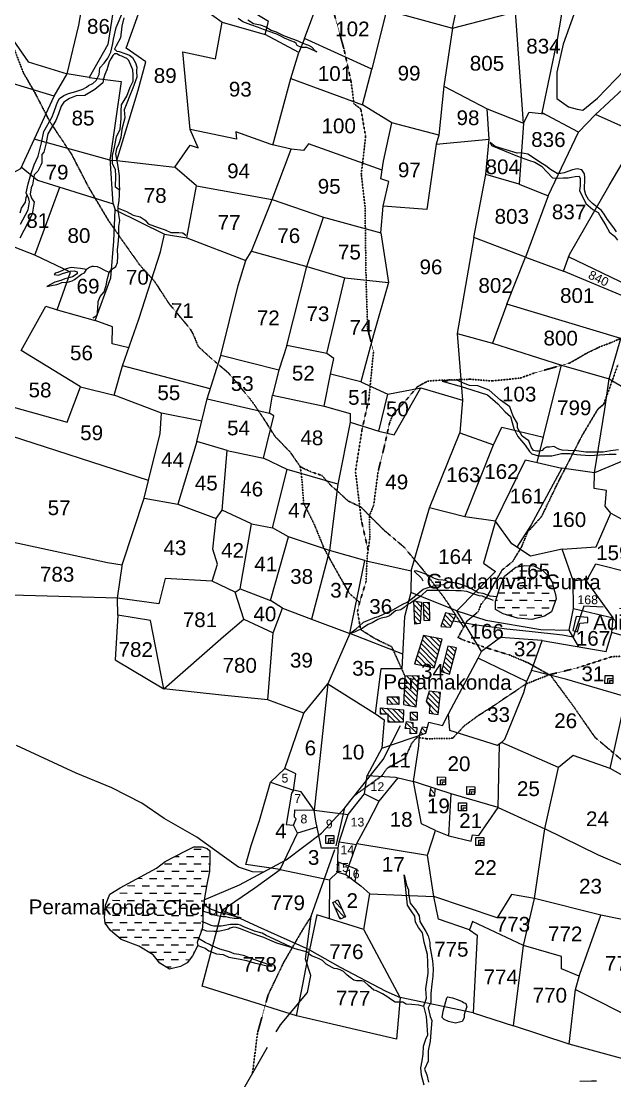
# Model space of a CAD drawing. Header units: inches. Extents: x 304037 to 460575, y 1453943 to 1639883.
# Drawn here: x 341713 to 343089, y 1589902 to 1592359 of the extents above; entities that cross this region are included whole.
import ezdxf

# ---------------------------------------------------------------- set-up
doc = ezdxf.new("R2010")
doc.units = ezdxf.units.IN
doc.header["$MEASUREMENT"] = 0
doc.linetypes.add('ACAD_ISO02W100', pattern=[15, 12, -3])
doc.linetypes.add('ACAD_ISO07W100', pattern=[3, 0, -3])
for name, color, linetype in [('CARTTRACK', 30, 'ACAD_ISO02W100'), ('HILL', 8, 'Continuous'), ('NALA', 4, 'Continuous'), ('SQUAREWELL', 5, 'Continuous'), ('SURVEY_BND', 7, 'Continuous'), ('SURVEY_NO', 7, 'Continuous'), ('VILLAGE_AREA', 1, 'Continuous'), ('WATER_BODY', 4, 'Continuous')]:
    doc.layers.add(name, color=color, linetype=linetype)
doc.layers.add('FOOTPATH', color=150, linetype='ACAD_ISO07W100', lineweight=30)
doc.styles.get("Standard").update_dxf_attribs({"font": 'arial.ttf'})
pattern_1 = [(135, (1710.635, -71.4958), (-0.44194174, -0.44194174), [])]

# ---------------------------------------------------------------- blocks, each defined once
blk = doc.blocks.new('DACHURU')
at = {"layer": 'VILLAGE_AREA'}
h = blk.add_hatch(dxfattribs=at)
h.set_pattern_fill('ANSI31', color=256, scale=5, angle=90, style=0)
h.set_pattern_definition(pattern_1)
h.paths.add_polyline_path([(1994.16, 578.55), (1992.88, 578.8), (1993.04, 574.8), (1993.99, 574.94)])
h.paths.add_polyline_path([(1995.52, 578.49), (1994.46, 578.44), (1994.6, 575.52), (1995.58, 575.44)])
h.paths.add_polyline_path([(1999.98, 576.38), (1998.25, 576.74), (1997.47, 574.46), (1999.11, 574.32)])
h.paths.add_polyline_path([(2000.14, 570.83), (1998.69, 571.11), (1997.61, 566.83), (1998.97, 566.39)])
h.paths.add_polyline_path([(1997.72, 572.31), (1994.55, 572.89), (1993.04, 568.11), (1996.36, 567.41)])
h.paths.add_polyline_path([(1993.53, 564.9), (1998.49, 564.9), (1998.49, 568.71), (1993.53, 568.71)], flags=9)
h = blk.add_hatch(dxfattribs=at)
h.set_pattern_fill('ANSI31', color=256, scale=5, angle=90, style=0)
h.set_pattern_definition(pattern_1)
h.paths.add_polyline_path([(1993.85, 566.07), (1991.44, 565.98), (1991.23, 561.2), (1993.35, 560.82)])
h.paths.add_polyline_path([(1997.49, 563.26), (1995.57, 563.48), (1995.07, 561.71), (1995.68, 560.9), (1995.6, 559.76), (1997.08, 559.54)])
h.paths.add_polyline_path([(1987.14, 563.06), (2008.53, 563.06), (2008.53, 566.98), (1987.14, 566.98)], flags=9)
h = blk.add_hatch(dxfattribs=at)
h.set_pattern_fill('ANSI31', color=256, scale=5, angle=90, style=0)
h.set_pattern_definition(pattern_1)
h.paths.add_polyline_path([(1990.44, 562.46), (1988.48, 562.46), (1988.48, 561.2), (1990.44, 561.2)])
h.paths.add_polyline_path([(1991.2, 560.27), (1987.34, 560.61), (1987.34, 559.55), (1988.63, 559.55), (1988.63, 558.16), (1991.2, 558.16)])
h = blk.add_hatch(dxfattribs=at)
h.set_pattern_fill('ANSI31', color=256, scale=5, angle=90, style=0)
h.set_pattern_definition(pattern_1)
h.paths.add_polyline_path([(1993.53, 559.91), (1992.43, 559.91), (1992.43, 558.53), (1993.53, 558.53)])
h = blk.add_hatch(dxfattribs=at)
h.set_pattern_fill('ANSI31', color=256, scale=5, angle=90, style=0)
h.set_pattern_definition(pattern_1)
h.paths.add_polyline_path([(1993.47, 557.31), (1992.9, 557.37), (1992.83, 557.38), (1992.8, 558.16), (1991.75, 558.3), (1991.5, 557.11), (1992.38, 557.06), (1992.38, 556.22), (1993.42, 556.28)])
h.paths.add_polyline_path([(1995.26, 557.3), (1994.47, 557.4), (1993.95, 555.97), (1995, 556.33)])
h = blk.add_hatch(dxfattribs=at)
h.set_pattern_fill('ANSI31', color=256, scale=5, angle=90, style=0)
h.set_pattern_definition(pattern_1)
h.paths.add_polyline_path([(1996.66, 546.94), (1995.92, 547.18), (1995.67, 545.7), (1996.62, 545.72)])
h.paths.add_polyline_path([(1980.24, 527.99), (1979.44, 527.56), (1980.69, 524.72), (1981.55, 525.13)])
at = {"layer": 'WATER_BODY'}
h = blk.add_hatch(dxfattribs=at)
h.set_pattern_fill('DASH', color=256, scale=10, style=0)
h.set_pattern_definition([(0, (1710.635, -71.4958), (1.25, 1.25), [1.25, -1.25])])
h.paths.add_polyline_path([(1943.35, 529.85), (1941.58, 528.76), (1940.85, 526.88), (1940.7, 524.83), (1940.85, 523.84), (1941.72, 522.61), (1943.58, 521.08), (1946.59, 519.96), (1949.01, 518.5), (1950.11, 517.12), (1951.77, 516.11), (1953.62, 516.56), (1954.77, 517.2), (1955.67, 518.36), (1956.54, 520.13), (1956.47, 520.63), (1956.66, 521.33), (1956.94, 522), (1957.34, 523.16), (1957.39, 524.34), (1957.39, 525.8), (1957.61, 527.14), (1957.58, 527.9), (1958.06, 530.48), (1958.48, 532.7), (1958.53, 534.69), (1958.53, 536.21), (1958.08, 536.6), (1957.19, 536.88), (1955.78, 536.83), (1954.32, 536.13), (1950.97, 534.36), (1949.51, 533.18)])
h.paths.add_polyline_path([(2012.92, 575.74), (2015.04, 576.27), (2016.22, 577.02), (2016.99, 579.23), (2016.87, 579.96), (2016.52, 581.11), (2016.3, 582.06), (2015.65, 583.11), (2014.74, 584.04), (2013.18, 584.83), (2011.66, 584.87), (2010.12, 584.57), (2008.25, 583.05), (2007.44, 581.09), (2006.71, 578.72), (2006.73, 577.4), (2008.03, 576.66), (2010.46, 575.91)])
h.paths.add_polyline_path([(1927.22, 524.61), (1964.42, 524.61), (1964.42, 528.48), (1927.22, 528.48)], flags=9)
h.paths.add_polyline_path([(1994.39, 580.18), (2025.19, 580.18), (2025.19, 584.06), (1994.39, 584.06)], flags=9)
h.paths.add_polyline_path([(2009.47, 582.03), (2016.58, 582.03), (2016.58, 585.86), (2009.47, 585.86)], flags=9)
at = {"layer": 'CARTTRACK'}
for points in [[(1967.63, 532.63), (1965.75, 532.66), (1963.37, 533.42), (1960.59, 535.41), (1956.31, 538.52), (1950.73, 541.64), (1946.92, 544.22), (1941.85, 546.8), (1935.79, 549.25), (1925.67, 553.87)], [(2039.69, 576.69), (2024.97, 577.89), (2021.71, 578.04), (2019.91, 572.76), (2018.13, 573.1), (2012.45, 573.65), (2008.65, 574.06), (2003.52, 574.69), (1999.57, 575.35)], [(1922.39, 391.78), (1926.64, 409.71), (1931.25, 425.37), (1941.37, 448.76), (1949.58, 466.87), (1953.44, 475.88), (1962.54, 492.49), (1970.63, 506.75), (1975.22, 512.25), (1975.76, 515.14), (1974.82, 517.92), (1975.77, 525.2), (1979.9, 537.13), (1981.34, 543.62), (1987.83, 551.85), (1990.74, 557.63)], [(1957.58, 527.9), (1963.6, 530.43), (1971.49, 534.74), (1977.41, 539.27), (1981.34, 543.62)]]:
    blk.add_lwpolyline(points, dxfattribs=at)
at = {"layer": 'FOOTPATH', "ltscale": 0.0001}
for points in [[(2001.34, 574.34), (1998.12, 579.18), (1994.43, 584.01), (1991.13, 587.9), (1987.92, 590.59), (1986.38, 592.07), (1983.74, 594.68), (1981.66, 595.64), (1979.7, 597.42), (1978.67, 598.3), (1977.16, 599.96), (1975.43, 600.53), (1974.16, 601.08), (1973.5, 601.44), (1972.65, 602.65), (1971.84, 603.82), (1969.17, 606.56), (1967.17, 609.67), (1965.54, 612.05), (1964.66, 613.2), (1961.22, 617.27), (1958.38, 619.65), (1956.11, 621.7), (1955.23, 623.79), (1954.72, 624.69), (1951.09, 628.98), (1948.64, 632.72), (1946.1, 635.5), (1943.86, 638.61), (1940.77, 642.98), (1937.36, 648.65), (1934.46, 654.18), (1930.73, 659.73), (1928.19, 664.59), (1926.2, 668), (1924.17, 673.19)], [(1985.07, 587.32), (1983.91, 592.37), (1982.86, 600.7), (1983.95, 607.81), (1985.09, 613.1), (1985.81, 621.01), (1984.8, 624.89), (1984.5, 632.67), (1984.25, 645.6), (1983.58, 651.11), (1984.29, 657.46), (1983.45, 662.14), (1982.27, 663.02), (1981.81, 666.56), (1980.54, 672.27), (1978.81, 678.37)], [(1983.68, 578.45), (1984.75, 581.99), (1984.93, 586.26), (1985.35, 589.35), (1985.28, 593.16), (1985.98, 594.96), (1986.69, 600.61), (1987.74, 604.96), (1988.58, 608.87), (1989.17, 610.36), (1991.06, 612.41), (1993.27, 615.06), (1995.03, 616.05), (1996.76, 616.19), (2002.25, 616.4), (2005.92, 616.13), (2010.7, 616.64), (2013.16, 617.54), (2019.07, 619.24), (2021.96, 620.91), (2024.05, 621.96), (2025.81, 622.64), (2027.49, 623.36), (2028.59, 623.83)], [(2028.77, 551.54), (2023.69, 555.8), (2020.02, 561.04), (2016.16, 566.22), (2012.36, 568.33), (2009.23, 569.64), (2005.38, 570.82), (2001.53, 572.08), (2000.39, 572.59), (2001.91, 575.39), (2003.82, 577), (2004.28, 578.26), (2005.16, 579.37), (2007.79, 584.06), (2009.57, 585.5), (2011.09, 588.03), (2012.1, 590.52), (2014.44, 593.16), (2017.23, 599.03), (2021.25, 606.95), (2023.91, 611.46), (2024.88, 612.27), (2027.31, 619.11)], [(1991.47, 565.92), (1989.17, 570.95), (1986.18, 572.41), (1983.87, 573.85), (1983.34, 576.91), (1983.68, 578.45), (1981.98, 579.92), (1979.33, 584.49), (1977.63, 587.55), (1975.85, 591.82), (1974.1, 595.22), (1973.8, 599.22), (1973.5, 601.44)], [(2040.11, 569.86), (2037.14, 569.36), (2032.86, 569.39), (2029.46, 569.65), (2026.45, 569.46), (2020.58, 567.53), (2015.9, 566.36), (2011.98, 564.79), (2006.39, 560.98), (2003.84, 559.32), (2001.58, 557.65), (1999.56, 555.5), (1997.63, 555.43), (1995.18, 555.4), (1993.54, 555.59), (1992.69, 554.71), (1991.51, 552.05), (1988.5, 550.36), (1987.55, 549.02), (1982.97, 545.69)], [(1965.94, 498.47), (1966.76, 505.34), (1968.52, 511.8), (1971.11, 517.29), (1974.4, 523.03), (1975.77, 525.2)]]:
    blk.add_lwpolyline(points, dxfattribs=at)
at = {"layer": 'HILL', "ltscale": 0.0001}
blk.add_lwpolyline([(2021.07, 662.15), (2023.58, 664.21), (2028.11, 668.98), (2034.3, 674.01), (2036.52, 677.16), (2037.41, 682.37), (2037.82, 687), (2034.18, 688.66), (2031.03, 689.63), (2027.26, 689.91), (2024.11, 690.32), (2022.57, 689.91), (2021.44, 688.09), (2020.39, 685.83), (2019.45, 678.33), (2017.67, 673.32), (2016.62, 668.55), (2016.66, 664.09), (2018.68, 662.68), (2020.14, 662.31), (2021.07, 662.15)], dxfattribs=at)
at = {"layer": 'NALA'}
for points in [[(1964.2, 677.17), (1965.16, 676.55), (1966.31, 676.34), (1967.25, 676), (1968.19, 675.42), (1969.05, 675.15), (1970.26, 674.52), (1971.62, 674.02), (1972.12, 673.85), (1972.83, 673.58), (1973.17, 673.43), (1974.01, 673.1), (1974.53, 672.91), (1975.01, 672.62), (1975.76, 671.87), (1975.93, 671.78), (1974.26, 672.51), (1973.36, 672.54), (1972.6, 672.85), (1972.4, 673.16), (1972.14, 673.39), (1971.52, 673.64), (1970.43, 674.08), (1969.8, 674.39), (1969.13, 674.75), (1967.67, 675.27), (1966.85, 675.56), (1966, 675.88), (1964.72, 676.34), (1963.38, 676.84), (1962.57, 677.36)], [(1943.21, 677.37), (1942.85, 675.97), (1942.64, 673.98), (1941.93, 672.64), (1941.64, 672.07), (1941.78, 671.95), (1942.05, 671.72), (1942.43, 671.66), (1943.41, 671.32), (1944.19, 671.07), (1944.69, 670.65), (1945.21, 669.78), (1945.44, 669.03), (1945.38, 668.42), (1945.45, 667.31), (1944.76, 665.44), (1944.27, 664.2), (1943.79, 662.91), (1943.35, 661.76), (1943.46, 660.41), (1942.96, 658.49), (1942.81, 657.11), (1942.48, 656), (1942.04, 655.15), (1941.89, 654.33), (1942.33, 652.17), (1942.56, 650.56), (1942.52, 649.16), (1942.6, 648.13), (1941.95, 648.68), (1942, 650.6), (1941.93, 651.59), (1941.41, 652.66), (1941.41, 654.04), (1941.72, 655.45), (1942.06, 657.21), (1942.66, 658.48), (1942.84, 660.3), (1942.84, 661.58), (1942.89, 662.65), (1943.78, 664.13), (1944.33, 665.65), (1944.8, 666.67), (1944.82, 667.74), (1944.74, 668.59), (1944.07, 670.16), (1943.75, 670.5), (1943.34, 670.68), (1942.87, 670.89), (1942.48, 671.02), (1942.01, 671.28), (1941.64, 671.3), (1941.38, 670.99), (1941.04, 670.44), (1940.76, 669.9), (1940.5, 669.14), (1940.37, 668.54), (1940.03, 667.74), (1939.79, 667.01), (1939.69, 666.36), (1938.33, 665.21), (1936.66, 664.19), (1935.2, 664.11), (1934.05, 663.66), (1933.08, 663.04), (1932.64, 662.34), (1932.17, 661.06), (1931.73, 659.94), (1930.95, 658.59), (1930.42, 657.62), (1930.08, 655.87), (1929.75, 654.54), (1929.43, 654.12), (1929.43, 652.71), (1929.25, 652.3), (1928.75, 651.33), (1928.1, 650.67), (1927.87, 648.98), (1927.61, 648.46), (1927.48, 647.42), (1927.71, 646.71), (1928.13, 646.03), (1927.81, 644), (1926.43, 641.24), (1925.73, 639.93)], [(1925.83, 642.3), (1926.22, 643.03), (1927.16, 644.76), (1927.34, 646.09), (1927.26, 646.63), (1926.8, 647.62), (1927.13, 649.13), (1927.55, 650.72), (1928.1, 652.4), (1928.78, 653.83), (1929.14, 655.21), (1929.33, 656.1), (1929.72, 658.05), (1931.13, 660.56), (1931.52, 661.61), (1931.99, 663.01), (1932.33, 663.64), (1933.08, 664.16), (1933.86, 664.52), (1935.09, 664.83), (1936.31, 665.25), (1936.94, 665.59), (1937.28, 665.88), (1937.98, 666.24), (1938.56, 666.74), (1939.08, 667.78), (1939.19, 668.9), (1939.92, 669.68), (1940.52, 670.54), (1940.99, 671.55), (1941.32, 673.04), (1941.46, 673.76), (1941.92, 675.72), (1942.99, 678.38)], [(2026.89, 641.54), (2026.47, 642.21), (2025.38, 643.64), (2024.81, 644.51), (2024.36, 645.16), (2022.79, 646.3), (2022.11, 646.98), (2021.66, 647.76), (2021.46, 648.63), (2021.46, 649.31), (2021.46, 649.98), (2021.46, 650.74), (2021.44, 651.33), (2020.99, 652.03), (2020.2, 652.2), (2019.36, 652.03), (2018.62, 651.72), (2017.95, 651.47), (2017.42, 651.38), (2016.8, 651.38), (2015.67, 652.03), (2014.89, 652.68), (2014.27, 652.98), (2011.81, 654.63), (2010.57, 654.85), (2010.01, 654.8), (2006.24, 655.92), (2005.4, 656.59), (2005.65, 656.06), (2010.07, 654.29), (2011.92, 653.59), (2012.99, 653.28), (2014.11, 652.63), (2015.07, 651.57), (2016.03, 650.64), (2016.98, 650.61), (2017.8, 650.67), (2018.67, 650.67), (2019.23, 650.78), (2019.82, 650.89), (2020.52, 650.92), (2020.69, 650.56), (2020.69, 649.29), (2020.58, 648.53), (2021.66, 646.33), (2022.87, 645.31), (2023.8, 644.78), (2024.3, 643.88), (2025.09, 642.59), (2025.71, 641.47), (2026.55, 640.82), (2027.08, 640.15)], [(2027.45, 604.58), (2026.08, 604.41), (2024.84, 604.13), (2023.41, 604.15), (2021.89, 604.15), (2020.34, 604.35), (2018.91, 604.38), (2017.9, 604.44), (2017.31, 604.6), (2016.46, 605.08), (2015.73, 604.97), (2015.2, 604.94), (2014.75, 604.72), (2014.49, 604.41), (2014.1, 604.24), (2013.59, 604.24), (2013, 604.38), (2012.61, 604.94), (2012.21, 606.01), (2011.09, 606.8), (2010.3, 608.18), (2010.27, 608.93), (2009.57, 610.17), (2008.95, 611.77), (2007.4, 612.87), (2005.45, 614.56), (2003.51, 615.29), (2002.11, 615.37), (2001.12, 615.74), (2000.11, 616.16), (1999.16, 616.22), (1998.4, 616.22), (1998.37, 616.05), (1997.5, 616.05), (2000.73, 615.18), (2002.53, 614.59), (2003.94, 614.17), (2005.2, 613.8), (2006.94, 612.23), (2008.21, 610.88), (2009.11, 610.1), (2009.7, 608.1), (2010.37, 606.75), (2011.62, 605.3), (2012.35, 604.2), (2012.72, 603.81), (2013.9, 603.47), (2016.12, 603.47), (2017.78, 603.89), (2019.19, 603.89), (2020.39, 603.73), (2022.48, 603.56), (2025.12, 603.78), (2025.88, 603.84), (2027.06, 603.84)], [(1925.76, 644.21), (1925.99, 645), (1926.66, 646.05), (1926.77, 646.84), (1926.94, 647.31)], [(1938.21, 626.48), (1938.93, 626.94), (1939.02, 628.01), (1939.09, 629.28), (1939.43, 630.08), (1940.1, 630.92), (1940.45, 632), (1940.64, 633.15), (1940.94, 634.16), (1941.3, 634.69), (1942.07, 635.23), (1942.35, 635.91), (1942.36, 636.94), (1942.3, 638.01), (1942.44, 638.99), (1942.54, 640.29), (1942.54, 641.49), (1942.55, 642.02), (1942.67, 642.99), (1942.41, 644.72), (1942.41, 645.36), (1942.57, 646.36), (1942.59, 647.37), (1942.6, 648.13)], [(1942.41, 645.12), (1943.8, 644.53), (1944.95, 643.95), (1946.16, 643.63), (1946.98, 643.09), (1947.5, 642.49), (1949.22, 641.85), (1950.39, 641.46), (1951.34, 641.02), (1952.14, 641.02), (1952.68, 641.02), (1953.38, 640.97), (1953.92, 640.58)], [(1940.94, 634.16), (1940.17, 634.5), (1939.43, 634.93), (1938.94, 635.13), (1938.26, 635.21), (1937.96, 635.19), (1937.57, 635), (1937.08, 634.68), (1936.06, 634.85), (1935.01, 634.97), (1934.51, 634.98), (1933.65, 634.78), (1932.92, 634.45), (1932.23, 634.12), (1931.8, 634), (1931.61, 633.79), (1931.61, 633.79), (1932.36, 633.68), (1932.62, 633.79), (1933.02, 633.96), (1934.37, 634.38), (1934.97, 634.42), (1935.49, 634.29), (1935.49, 633.95), (1934.73, 633.44), (1934.32, 633.29), (1933.42, 633.05), (1932.72, 632.79), (1931.72, 632.5), (1930.39, 631.75), (1931.19, 631.95), (1932.09, 632.1), (1932.39, 632.2), (1932.89, 632.46), (1933.88, 632.51), (1934.66, 632.76), (1935.05, 632.96), (1936.26, 633.85), (1936.72, 634.13), (1937.08, 634.68)], [(2006.4, 578.92), (2005.66, 579.19), (2005.16, 579.37), (2004.52, 579.6), (2003.97, 579.69), (2003.26, 579.92), (2002.77, 580.09), (2001.85, 580.41), (2000.89, 580.51), (2000, 580.51), (1998.72, 580.53), (1996.68, 580.53), (1995.69, 580.53), (1995.09, 580.53), (1994.88, 580.34), (1993.9, 579.45), (1993.11, 578.97), (1992.33, 578.4), (1991.8, 578.13), (1991.26, 577.65), (1990.66, 577.26), (1989.8, 577.06), (1988.78, 576.21), (1988.2, 575.99), (1987.94, 575.94), (1987.37, 575.81), (1986.76, 575.6), (1985.81, 575), (1985.17, 574.73), (1983.87, 573.85), (1983.5, 573.73), (1982.83, 573.42), (1982.06, 573.16), (1983.15, 573.96), (1983.63, 574.45), (1984.37, 575.1), (1985.02, 575.4), (1985.59, 575.6), (1986.29, 575.93), (1986.9, 576.11), (1988.5, 576.83), (1989.03, 577.08), (1990.92, 578.12), (1991.76, 578.52), (1992.2, 578.9), (1992.62, 579.24), (1993.37, 579.84), (1994.13, 580.47), (1994.46, 580.77), (1996.54, 581.47), (1997.9, 581.58), (1998.65, 582.01), (1998.2, 582.26), (1997.79, 582.28), (1997.04, 582.33), (1996.54, 582.51), (1996.1, 582.69), (1995.81, 582.92), (1994.74, 583.35), (1993.76, 583.72), (1993.26, 583.85), (1992.9, 583.83), (1994.15, 582.65), (1994.38, 582.15)], [(2006.95, 579.5), (2005.81, 579.63), (2004.63, 580.1), (2003.79, 580.2), (2002.65, 580.85), (2001.77, 581.24), (2000.31, 581.74), (1998.65, 582.01)], [(1995.05, 496.62), (1994.59, 498.33), (1994.47, 499.6), (1994.71, 500.74), (1994.88, 501.9), (1994.9, 503.25), (1995.28, 504.47), (1995.64, 505.19), (1995.53, 506.79), (1995.41, 508.28), (1995.18, 509.19), (1994.93, 510.1), (1995.35, 511.42), (1995.27, 512.98), (1995.64, 515.62), (1995.58, 517.43), (1995.53, 518.81), (1994.94, 520.9), (1994.64, 522.45), (1993.97, 523.4), (1993.47, 524.29), (1993.33, 525.29), (1992.72, 526.18), (1992.08, 527.15), (1991.69, 530.4), (1991.46, 532.28), (1991.87, 530.53), (1992.25, 529.76), (1992.25, 529.06), (1992.53, 527.49), (1992.97, 526.92), (1993.46, 526.38), (1994.08, 525.35), (1994.2, 524.41), (1995.18, 522.73), (1995.59, 521.98), (1995.92, 520.83), (1995.89, 520.2), (1996.38, 517.74), (1996.48, 516.36), (1996.41, 515.13), (1996.26, 513.77), (1996.09, 512.17), (1996.09, 510.65), (1995.69, 509.74), (1995.99, 508.27), (1996.31, 507.6), (1996.21, 506.3), (1996.04, 504.13), (1995.72, 502.45), (1995.72, 500.71), (1995.12, 499.33), (1995.49, 498.39), (1995.79, 497.18)], [(2021.46, 497.47), (2023.4, 497.55), (2024.28, 497.52)], [(1957.42, 525.97), (1958.43, 525.68), (1959.36, 525.35), (1959.84, 525.21), (1960.8, 525.08), (1961.3, 525.05), (1961.94, 524.93), (1962.69, 524.79), (1963.47, 524.79), (1963.91, 524.85), (1963.08, 525.03), (1962.02, 525.32), (1961.51, 525.47), (1960.69, 525.64), (1960.09, 525.73), (1959.62, 525.97), (1958.57, 526.38), (1958.26, 526.55), (1958.04, 526.7), (1957.59, 527.02)], [(1972.63, 519.82), (1969.98, 520.57), (1968.79, 521.08), (1967.73, 521.53), (1966.71, 521.89), (1965.48, 522.34), (1964.33, 522.77), (1963.63, 523.06), (1963.04, 523.24), (1962.59, 523.27), (1962.01, 523.09), (1961.76, 522.95), (1961.06, 522.75), (1960.54, 522.64), (1959.98, 522.52), (1959.26, 522.52), (1958.09, 522.55), (1957.46, 522.77), (1957.2, 522.76)], [(1994.96, 509.99), (1994.09, 510.2), (1992.88, 510.32), (1991.93, 510.37), (1991.35, 510.71), (1990.08, 510.7), (1989.26, 511.18), (1988.82, 511.53), (1988.39, 511.83), (1987.91, 512.09), (1987.37, 512.4), (1986.92, 512.58), (1986.44, 512.72), (1985.51, 513.5), (1984.81, 514.19), (1984.4, 514.28), (1984, 514.28), (1983.5, 514.28), (1983.03, 514.37), (1982.42, 514.85), (1981.9, 515.25), (1981.56, 515.54), (1981.29, 515.84), (1980.73, 516.13), (1980.19, 516.29), (1979.72, 516.35), (1979.38, 516.51), (1978.34, 517.05), (1978.14, 517.23), (1977.73, 517.68), (1977.15, 517.97), (1976.56, 518.2), (1975.87, 518.49), (1975.6, 518.67), (1975.14, 519.1), (1973.07, 519.63), (1971.65, 520.26), (1970.35, 520.89), (1969.51, 521.27), (1968.16, 521.88), (1967.44, 522.3), (1966.18, 522.6), (1964.33, 523.32), (1963.77, 523.63), (1963.38, 523.7), (1962.93, 523.7), (1962.6, 523.7), (1962.1, 523.7), (1960.52, 523.41), (1959.76, 523.41), (1959.28, 523.43), (1958.83, 523.54), (1958.59, 523.65), (1958.2, 523.81), (1957.24, 524.19)], [(1956.54, 520.13), (1957.8, 519.66), (1958.43, 519.23), (1959.75, 518.71), (1960.86, 518.62), (1961.85, 518.15), (1963.76, 517.86), (1964.84, 517.61), (1966.11, 517.21), (1968.36, 516.76), (1969.17, 516.73), (1967.39, 517.34), (1966.26, 517.77), (1965.34, 518.08), (1964.48, 518.42), (1963.54, 518.62), (1962.75, 518.76), (1961.94, 519.07), (1960.27, 519.55), (1959.51, 519.86), (1958.85, 520.15), (1958.54, 520.33), (1957.82, 520.63), (1957.21, 520.99), (1956.66, 521.33)]]:
    blk.add_lwpolyline(points, dxfattribs=at)
at = {"layer": 'SQUAREWELL'}
for points in [[(2025.35, 566.28), (2026.7, 566.28), (2026.7, 564.93), (2025.35, 564.93)], [(2025.85, 565.8), (2026.7, 565.8), (2026.7, 564.93), (2025.85, 564.93)], [(2026.16, 565.43), (2026.7, 565.43), (2026.7, 564.93), (2026.16, 564.93)], [(1997.07, 548.92), (1998.42, 548.92), (1998.42, 547.58), (1997.07, 547.58)], [(1997.57, 548.44), (1998.42, 548.44), (1998.42, 547.58), (1997.57, 547.58)], [(1997.88, 548.08), (1998.42, 548.08), (1998.42, 547.58), (1997.88, 547.58)], [(2002.02, 547.31), (2003.36, 547.31), (2003.36, 545.96), (2002.02, 545.96)], [(2002.51, 546.82), (2003.36, 546.82), (2003.36, 545.96), (2002.51, 545.96)], [(2002.82, 546.46), (2003.36, 546.46), (2003.36, 545.96), (2002.82, 545.96)], [(2000.63, 544.57), (2001.97, 544.57), (2001.97, 543.22), (2000.63, 543.22)], [(2001.12, 544.09), (2001.97, 544.09), (2001.97, 543.22), (2001.12, 543.22)], [(2001.43, 543.72), (2001.97, 543.72), (2001.97, 543.22), (2001.43, 543.22)], [(1978.16, 538.89), (1979.51, 538.89), (1979.51, 537.55), (1978.16, 537.55)], [(1978.65, 538.41), (1979.51, 538.41), (1979.51, 537.55), (1978.65, 537.55)], [(1978.96, 538.05), (1979.51, 538.05), (1979.51, 537.55), (1978.96, 537.55)], [(2003.6, 538.7), (2004.95, 538.7), (2004.95, 537.35), (2003.6, 537.35)], [(2004.09, 538.22), (2004.95, 538.22), (2004.95, 537.35), (2004.09, 537.35)], [(2004.4, 537.85), (2004.95, 537.85), (2004.95, 537.35), (2004.4, 537.35)]]:
    blk.add_lwpolyline(points, close=True, dxfattribs=at)
at = {"layer": 'SURVEY_BND'}
for points in [[(1937.36, 667.23), (1942.77, 666.56), (1940.93, 653.26), (1942.12, 653.2), (1945.7, 665.12), (1946.94, 669.94), (1943.61, 672.23), (1947.56, 683.52), (1948.29, 687.5), (1948.36, 691.91), (1950.15, 696.93), (1952.66, 702.58)], [(2023.26, 661.4), (2020.35, 658.43), (2014.17, 661.66), (2016.72, 674.11), (2017.74, 680.39), (2020.68, 693.83), (2021.32, 694.4)], [(1947.56, 683.52), (1952.79, 681.82), (1959.89, 676.74), (1967.16, 674.7), (1967.7, 676.92), (1954.54, 684.79), (1948.22, 687.11)], [(1921.57, 683.57), (1917.3, 683.63), (1904.92, 670.95), (1900.58, 659.59), (1898.55, 654.64), (1908.39, 652.12), (1918.97, 647.99), (1925.84, 651.77), (1931.47, 664.03), (1918.7, 667.81), (1920.54, 675.44), (1923.92, 674.26), (1927.02, 669.86), (1933.62, 667.82), (1935.56, 676.12), (1936.5, 681.7)], [(1942.26, 684.43), (1940.5, 672.84), (1937.36, 667.23), (1933.62, 667.82)], [(1987.71, 678.92), (1998.9, 675.92), (2000.38, 683.11)], [(1973.82, 674.05), (1976.47, 681.24), (1982.19, 680.38), (1987.71, 678.92), (1985.29, 668.92)], [(1998.9, 675.92), (2009.57, 678.74), (2010, 682.73)], [(1998.9, 675.92), (1997.52, 666.1), (2004.88, 662.26), (2011.01, 659.86), (2009.57, 678.74)], [(1942.12, 653.2), (1951.95, 652.11), (1954.56, 655.86), (1955.88, 655.41), (1954.56, 658.53), (1953.24, 671.67), (1958.77, 670.49), (1959.89, 676.74)], [(1968.56, 655.94), (1971.55, 667.22), (1972.86, 671.67), (1967.16, 674.7)], [(1971.55, 667.22), (1983.74, 662.82), (1985.29, 668.92), (1973.82, 674.05), (1972.86, 671.67)], [(2038.97, 654.17), (2030.73, 658.13), (2023.26, 661.4), (2032.45, 670.03), (2042.12, 663.89)], [(1931.47, 664.03), (1933.62, 667.82)], [(1997.52, 666.1), (1996.67, 657.76), (1988.69, 659.8), (1983.74, 662.82)], [(2011.01, 659.86), (2010.34, 649.51), (2004.68, 651.16), (2005.21, 657.15), (2004.88, 662.26)], [(2011.01, 659.86), (2011.99, 661.76), (2014.54, 661.47)], [(1996.25, 656.24), (1994.72, 645.17), (1987.33, 645.69), (1988.27, 649.87), (1986.91, 650.29), (1987.33, 653.33), (1988.69, 659.8)], [(1955.65, 648.97), (1968.47, 646.71), (1971.66, 655.26), (1968.27, 656.01), (1962.28, 658.18), (1962.39, 656.9), (1954.56, 658.53)], [(1996.67, 657.76), (1996.25, 656.24), (2005.21, 657.15)], [(2010.34, 649.51), (2015.29, 647.57), (2020.35, 658.43)], [(2015.29, 647.57), (2011.47, 637.13), (2017.93, 634.84), (2018.94, 637.67), (2025.6, 649.36), (2030.73, 658.13)], [(1940.93, 653.26), (1928.11, 656.71)], [(1987.11, 651.76), (1974.58, 656.21), (1973.74, 655.06), (1971.66, 655.26)], [(1925.92, 652.02), (1928.71, 649.79), (1941.57, 645.84), (1941.02, 653.5)], [(1928.31, 637.03), (1924.97, 638.36), (1918.1, 640.67), (1913.84, 642.03), (1905.64, 645.04), (1908.39, 652.12)], [(1941.57, 645.84), (1941.88, 644.84), (1950.27, 640.71), (1954.06, 640.14), (1955.65, 648.97), (1951.95, 652.11)], [(2002.72, 640.47), (2004.68, 651.16)], [(1932.14, 627.82), (1934.36, 634.19), (1928.31, 637.03), (1932.48, 648.63)], [(1954.06, 640.14), (1964.1, 636.34), (1965.02, 637.95), (1968.47, 646.71)], [(1968.47, 646.71), (1977.2, 643.78), (1986.95, 641.16), (1987.33, 645.69)], [(1944.31, 621.4), (1941.48, 622.11), (1941.57, 624.96), (1938.58, 626.01), (1941.21, 633.27), (1941.69, 639.51), (1941.88, 644.84)], [(1965.02, 637.95), (1974.44, 635.38), (1977.2, 643.78)], [(1958.18, 614.52), (1943.27, 618.35), (1946, 626.32), (1949.61, 637.72), (1950.27, 640.71)], [(1986.95, 641.16), (1988.27, 632.72), (1985.8, 623.84), (1983.7, 615.86), (1988.26, 613.82), (1993.86, 614.93), (2000.97, 612.85)], [(2008.35, 629.17), (2011.47, 637.13), (2002.72, 640.47), (1999.96, 624.13), (2006, 622.57)], [(1971.09, 621.96), (1969.76, 617.77), (1959.93, 620.2), (1962.82, 632.11), (1964.1, 636.34)], [(2030.37, 631.75), (2018.79, 637.27)], [(1977.89, 620.62), (1971.09, 621.96), (1974.44, 635.38)], [(1974.44, 635.38), (1980.87, 633.5), (1988.27, 632.72)], [(2029.33, 630.13), (2017.93, 634.84)], [(1983.7, 615.86), (1978.54, 617.13), (1979.09, 619.79), (1977.89, 620.62), (1980.87, 633.5)], [(2025.78, 616.57), (2027.73, 623.46), (2008.35, 629.17), (2006, 622.57), (2017.72, 618.85)], [(1936.15, 614.78), (1926.08, 620.89), (1930.22, 628.43), (1932.14, 627.82), (1938.58, 626.01)], [(1999.96, 624.13), (2000.97, 612.85), (2000.54, 607.33), (2006.23, 605.31), (2007.66, 608.29), (2014.69, 606.66)], [(1957.67, 612.84), (1959.93, 620.2)], [(1956.75, 609.04), (1949.94, 610.38), (1941.88, 613.36), (1943.27, 618.35)], [(2013.65, 602.33), (2015.79, 611.28), (2017.72, 618.85), (2025.78, 616.57)], [(1969.76, 617.77), (1968.75, 613.51), (1977.48, 611.72), (1978.54, 617.13)], [(2043.25, 598.14), (2029.99, 603.42), (2023.36, 600.63), (2025.09, 611.43), (2025.78, 616.57), (2034.91, 611.2), (2043.88, 606.18)], [(1947.79, 598.93), (1922.56, 606.95), (1922.34, 611.95), (1933.92, 608.78), (1936.15, 614.78), (1941.88, 613.36)], [(1986.76, 607.52), (1989.41, 606.91), (1993.86, 614.93)], [(1961.09, 604.11), (1955.92, 605.58), (1957.67, 612.84), (1968.22, 610.46)], [(1981.94, 608.99), (1979.91, 598.47), (1971.31, 600.95), (1967.25, 602.81), (1968.98, 610.05), (1968.22, 610.46), (1968.75, 613.51)], [(1977.48, 611.72), (1981.94, 610.46), (1981.94, 608.99), (1986.76, 607.52), (1988.26, 613.82)], [(1947.05, 595.97), (1947.79, 598.93), (1949.71, 606.91), (1949.94, 610.38)], [(2001.45, 593.06), (1995.43, 594.58), (2000.54, 607.33)], [(1955.92, 605.58), (1952.75, 594.93), (1959.29, 592.54), (1960.29, 593.97)], [(1965.28, 591.68), (1960.29, 593.97), (1961.09, 604.11), (1967.25, 602.81)], [(2006.62, 592.38), (2001.45, 593.06), (2006.23, 605.31)], [(2006.62, 592.38), (2011.69, 602.76), (2017.82, 601.4)], [(1979.91, 598.47), (1978.51, 587.26), (1971.59, 589.52), (1968.83, 591.04), (1971.31, 600.95)], [(2026.21, 593.82), (2025.21, 595), (2025.45, 597.68), (2023.36, 597.97), (2023.36, 600.63), (2017.82, 601.4), (2012.67, 591.78), (2010.31, 587.97)], [(1958.68, 581.94), (1950.71, 582.33), (1949.67, 578.03), (1942.61, 578.98), (1943.44, 584.77), (1947.05, 595.97), (1952.75, 594.93)], [(1992.38, 583.87), (1995.43, 594.58)], [(2017.95, 587.67), (2023.76, 588.1), (2026.21, 593.82), (2032.44, 590.46)], [(1962.55, 580.08), (1958.68, 581.94), (1959.55, 584.81), (1958.77, 587.38), (1959.29, 592.54)], [(1963.44, 580.67), (1965.28, 591.68), (1968.83, 591.04)], [(2019.84, 582.35), (2017.95, 587.67), (2012.62, 586.48), (2009.43, 588.53), (2006.62, 592.38), (2004.67, 585.25), (2006.67, 583.82), (2000.2, 577.11)], [(1970.62, 577.43), (1968.6, 578.72), (1971.59, 589.52)], [(2036.11, 570.95), (2030.61, 572.41), (2026.48, 573.6), (2026.66, 576.08), (2022.15, 582.33), (2023.72, 585.23), (2029.5, 583.78), (2032.44, 590.46), (2043.7, 586.07)], [(1942.61, 578.98), (1922.69, 579.4), (1916.46, 581.56), (1918.33, 589.32), (1923.86, 586.95), (1924.47, 588.45), (1940.91, 584.99), (1943.42, 584.64)], [(1984.55, 585.55), (1978.51, 587.26), (1975.56, 575.56)], [(1982.06, 573.16), (1984.55, 585.55), (1992.38, 583.87), (1992.36, 580.16)], [(2019.96, 577.64), (2019.84, 582.35), (2022.27, 582.54)], [(1964.09, 575.51), (1962.55, 580.08), (1963.44, 580.67), (1968.6, 578.72)], [(1942.72, 576.08), (1942.61, 578.98)], [(2000.2, 577.11), (1992.36, 580.16), (1991.31, 576.06), (1990.92, 567.23), (1987.34, 567.21), (1986.43, 559.61), (1987.97, 558.59), (1987.59, 553.77), (1995, 556.33), (1995.5, 558.2), (1997.87, 557.63), (1998.86, 559.64)], [(1974.34, 559.63), (1968.22, 561.88), (1969.03, 573.2), (1970.62, 577.43), (1975.56, 575.56), (1982.06, 573.16)], [(2014.67, 572.16), (2007.59, 572.66), (2004.37, 570.24), (2000.2, 577.11), (2005.09, 575.56), (2014.43, 574.01), (2019.21, 573.93)], [(2020.89, 571.12), (2019.21, 573.93), (2019.96, 577.64), (2026.66, 576.08)], [(1950.55, 563.61), (1948.23, 575.18), (1942.72, 576.08), (1942.29, 568.49), (1950.55, 563.61)], [(1968.22, 561.88), (1960.34, 562.6), (1950.55, 563.61), (1960.63, 572.53), (1964.09, 575.51), (1969.03, 573.2)], [(2028.32, 562.84), (2018.88, 565.57), (2012.86, 567.09), (2014.67, 572.16), (2025.53, 570.35), (2026.48, 573.6)], [(1991.03, 569.72), (1982.06, 573.16), (1978.37, 564.62), (1986.74, 559.4)], [(2012.86, 567.09), (2012.02, 565.18), (2003.85, 569.11), (2004.37, 570.24)], [(2007.89, 554.8), (2007.17, 554.3), (1999.1, 556.79), (1998.86, 559.64), (2003.85, 569.11)], [(1971.13, 550.21), (1974.34, 559.63), (1978.37, 564.62)], [(1978.37, 564.62), (1977.01, 551.43), (1976.18, 543.17), (1981.94, 542.47), (1984.66, 545.99), (1985.11, 549.11)], [(2026.32, 550.51), (2020, 552.71), (2017.55, 550.65), (2007.89, 554.8), (2008.41, 555.39), (2011.61, 563.32), (2011.98, 564.79), (2012.02, 565.18)], [(2030.45, 548.24), (2026.32, 550.51), (2028.76, 561.7), (2038.31, 560.42)], [(1987.59, 553.77), (1985.11, 549.11), (1989.92, 548.84), (1992.96, 548.13), (1993.84, 554.17), (1993.95, 555.97)], [(2007.36, 543.79), (2007.51, 554.54)], [(1972.65, 546.57), (1973.01, 549.35), (1971.13, 550.21), (1968.74, 547.88)], [(2032.91, 532.25), (2024.41, 535.78), (2015.26, 540.24), (2017.55, 550.65)], [(1984.66, 545.99), (1987.18, 544.76), (1990.35, 548.74)], [(2007.36, 543.79), (1999.38, 546.06), (1994.02, 547.8), (1992.96, 548.13)], [(1996.73, 539.86), (1994.4, 540.95), (1992.96, 548.13)], [(1970.48, 533.11), (1964.65, 533.9), (1965.49, 537.16), (1966.9, 541.38), (1968.74, 547.88), (1972.65, 546.57), (1972.28, 546.04), (1971.44, 540.7), (1972.7, 540.63)], [(1976.18, 543.17), (1973.93, 546.26), (1972.65, 546.57)], [(1983.41, 537.56), (1985.27, 541.02), (1987.18, 544.76)], [(1998.99, 538.97), (1999.38, 546.06)], [(1976.7, 540.3), (1973.34, 539.29), (1972.7, 540.63), (1973.14, 541.68), (1972.81, 541.97), (1972.88, 543.24), (1976.18, 543.17)], [(1980.24, 536.78), (1977.45, 536.77), (1976.48, 541.31), (1976.18, 543.17)], [(2013.61, 528.4), (2009.71, 529.03), (2007.3, 525.11), (1996.54, 528.63), (1995.43, 535.66), (1996.73, 539.86), (1998.99, 538.97), (2002.81, 538.08), (2003.03, 539.16), (2004.09, 539.04), (2007.36, 543.79), (2015.26, 540.24)], [(1980.41, 537.86), (1981.94, 542.47)], [(1970.48, 533.11), (1973.34, 539.29)], [(2030.99, 524.4), (2024.84, 525.63), (2013.61, 528.4), (2015.26, 540.24)], [(1980.15, 532.71), (1980.24, 536.78), (1980.41, 537.86), (1983.36, 537.42)], [(1981.59, 532.31), (1983.41, 537.56), (1995.43, 535.66)], [(1983.2, 531.1), (1983.48, 533.14), (1980.19, 534.46)], [(1975.52, 519.49), (1966.8, 523.35), (1960.67, 526.13), (1966.19, 529.98), (1970.48, 533.11), (1978.83, 531.39), (1978.78, 524.79)], [(1978.83, 531.39), (1980.15, 532.71), (1981.59, 532.31), (1984.12, 530.4), (1985.67, 529.06)], [(2003.28, 508.93), (1990.89, 511.47), (1984.67, 522.98), (1985.67, 529.06), (1996.54, 528.63)], [(2011.79, 520.42), (2003.09, 524.44), (2002.59, 523.03), (1997.32, 524.81), (1996.54, 528.63)], [(2021.23, 515.26), (2018.25, 516.5), (2018.21, 518.57), (2011.79, 520.42), (2013.61, 528.4)], [(1973.34, 508.28), (1957.34, 513.23), (1960.67, 526.13)], [(1984.67, 522.98), (1976.69, 525.43), (1975.52, 519.49), (1980.71, 516.56), (1988.5, 512.53), (1990.89, 511.47)], [(2020.61, 513.02), (2021.34, 515.63), (2024.84, 525.63)], [(2002.59, 523.03), (2003.93, 522.12), (2003.28, 508.93), (2010.14, 506.79), (2011.79, 520.42)], [(1990.89, 511.47), (1990.32, 504.39), (1973.34, 508.28), (1974.33, 513.35), (1975.52, 519.49)], [(2037.87, 498.84), (2019.59, 503.73), (2020.61, 513.02), (2031.59, 507.57), (2032.43, 509.55), (2037.91, 507.84)], [(2019.59, 503.73), (2010.14, 506.79)]]:
    blk.add_lwpolyline(points, dxfattribs=at)
at = {"layer": 'VILLAGE_AREA'}
for points in [[(1993.99, 574.94), (1993.04, 574.8), (1992.88, 578.8), (1994.16, 578.55), (1993.99, 574.94)], [(1994.6, 575.52), (1995.58, 575.44), (1995.52, 578.49), (1994.46, 578.44), (1994.6, 575.52)], [(1997.47, 574.46), (1999.11, 574.32), (1999.98, 576.38), (1998.25, 576.74), (1997.47, 574.46)], [(2020.64, 573.64), (2021.06, 575.12), (2022.39, 575.28), (2022.37, 576.13), (2020.4, 576.26), (2019.85, 573.88), (2020.64, 573.64)], [(1996.36, 567.41), (1997.72, 572.31), (1994.55, 572.89), (1993.04, 568.11), (1996.36, 567.41)], [(1997.61, 566.83), (1998.97, 566.39), (2000.14, 570.83), (1998.69, 571.11), (1997.61, 566.83)], [(1991.23, 561.2), (1993.35, 560.82), (1993.85, 566.07), (1991.44, 565.98), (1991.23, 561.2)], [(1995.68, 560.9), (1995.6, 559.76), (1997.08, 559.54), (1997.49, 563.26), (1995.57, 563.48), (1995.07, 561.71), (1995.68, 560.9)], [(1991.2, 560.27), (1991.2, 558.16), (1988.63, 558.16), (1988.63, 559.55), (1987.34, 559.55), (1987.34, 560.61), (1991.2, 560.27)], [(1993.95, 555.97), (1994.47, 557.4), (1995.26, 557.3)], [(1995.92, 547.18), (1995.67, 545.7), (1996.62, 545.72), (1996.66, 546.94)], [(1981.55, 525.13), (1980.69, 524.72), (1979.44, 527.56), (1980.24, 527.99), (1981.55, 525.13)]]:
    blk.add_lwpolyline(points, dxfattribs=at)
for points in [[(1988.48, 562.46), (1990.44, 562.46), (1990.44, 561.2), (1988.48, 561.2)], [(1992.43, 559.91), (1993.53, 559.91), (1993.53, 558.53), (1992.43, 558.53)], [(1992.9, 557.37), (1993.47, 557.31), (1993.42, 556.28), (1992.38, 556.22), (1992.38, 557.06), (1991.5, 557.11), (1991.75, 558.3), (1992.8, 558.16), (1992.83, 557.38)]]:
    blk.add_lwpolyline(points, close=True, dxfattribs=at)
at = {"layer": 'WATER_BODY'}
for points in [[(2016.99, 579.23), (2016.22, 577.02), (2015.04, 576.27), (2012.92, 575.74), (2010.46, 575.91), (2008.03, 576.66), (2006.73, 577.4), (2006.71, 578.72), (2007.44, 581.09), (2008.25, 583.05), (2010.12, 584.57), (2011.66, 584.87), (2013.18, 584.83), (2014.74, 584.04), (2015.65, 583.11), (2016.3, 582.06), (2016.52, 581.11), (2016.87, 579.96)], [(1956.54, 520.13), (1955.67, 518.36), (1954.77, 517.2), (1953.62, 516.56), (1951.77, 516.11), (1950.11, 517.12), (1949.01, 518.5), (1946.59, 519.96), (1943.58, 521.08), (1941.72, 522.61), (1940.85, 523.84), (1940.7, 524.83), (1940.85, 526.88), (1941.58, 528.76), (1943.35, 529.85), (1949.51, 533.18), (1950.97, 534.36), (1954.32, 536.13), (1955.78, 536.83), (1957.19, 536.88), (1958.08, 536.6), (1958.53, 536.21), (1958.53, 534.69), (1958.48, 532.7), (1958.06, 530.48), (1957.58, 527.9), (1957.61, 527.14), (1957.39, 525.8), (1957.39, 524.34), (1957.34, 523.16), (1956.94, 522), (1956.66, 521.33), (1956.47, 520.63)], [(2001.45, 507.49), (2000.32, 507.2), (1999.12, 507.47), (1998.38, 507.8), (1998.06, 508.15), (1998.2, 509.23), (1998.83, 511.46), (1999, 511.62), (1999.78, 511.45), (2000.76, 511.13), (2001.41, 510.89), (2001.64, 510.7), (2002.03, 510.51), (2002.2, 509.99), (2001.94, 509.21), (2001.78, 508.58), (2001.78, 508.08)]]:
    blk.add_lwpolyline(points, close=True, dxfattribs=at)
at = {"layer": 'SURVEY_NO'}
for s, height, p in [('86', 2.5, (1936.95, 674.67)), ('102', 2.5, (1979.03, 674.46)), ('834', 2.5, (2011.44, 671.71)), ('805', 2.5, (2001.88, 668.75)), ('89', 2.5, (1948.31, 666.38)), ('101', 2.5, (1976.12, 666.87)), ('99', 2.5, (1989.65, 667)), ('93', 2.5, (1961.05, 664.14)), ('85', 2.5, (1934.42, 659.1)), ('98', 2.5, (1999.68, 659.5)), ('100', 2.5, (1976.8, 658)), ('836', 2.5, (2012.36, 655.87)), ('79', 2.5, (1930.06, 649.9)), ('94', 2.5, (1960.84, 650.27)), ('97', 2.5, (1989.79, 650.6)), ('804', 2.5, (2004.65, 651.21)), ('95', 2.5, (1976.21, 647.74)), ('78', 2.5, (1946.72, 646.04)), ('803', 2.5, (2006.22, 642.81)), ('837', 2.5, (2015.93, 643.62)), ('81', 2.5, (1926.84, 641.68)), ('77', 2.5, (1959.27, 641.53)), ('80', 2.5, (1933.83, 639.17)), ('76', 2.5, (1969.4, 639.35)), ('75', 2.5, (1979.7, 636.61)), ('96', 2.5, (1993.54, 634.17)), ('70', 2.5, (1943.77, 632.15)), ('69', 2.5, (1935.42, 630.59)), ('802', 2.5, (2003.54, 631.08)), ('801', 2.5, (2017.39, 629.45)), ('71', 2.5, (1951.42, 626.54)), ('72', 2.5, (1966, 625.38)), ('73', 2.5, (1974.42, 626.12)), ('74', 2.5, (1981.71, 623.86)), ('800', 2.5, (2014.62, 622.21)), ('56', 2.5, (1934.36, 619.27)), ('52', 2.5, (1972, 616.03)), ('53', 2.5, (1961.65, 614.22)), ('58', 2.5, (1927.37, 612.95)), ('55', 2.5, (1949.21, 612.6)), ('103', 2.5, (2007.64, 612.68)), ('51', 2.5, (1981.55, 611.97)), ('799', 2.5, (2016.98, 610.41)), ('50', 2.5, (1987.97, 610.06)), ('59', 2.5, (1936.16, 605.73)), ('54', 2.5, (1961.06, 606.68)), ('48', 2.5, (1973.5, 605.08)), ('44', 2.5, (1949.9, 601.23)), ('162', 2.5, (2004.69, 599.53)), ('163', 2.5, (1998.25, 598.96)), ('45', 2.5, (1955.64, 597.32)), ('46', 2.5, (1963.34, 596.34)), ('49', 2.5, (1987.93, 597.67)), ('161', 2.5, (2009.03, 595.39)), ('57', 2.5, (1930.71, 592.98)), ('47', 2.5, (1971.47, 592.77)), ('160', 2.5, (2016.2, 591.44)), ('43', 2.5, (1950.38, 586.31)), ('42', 2.5, (1960.15, 585.92)), ('159', 2.5, (2023.73, 585.86)), ('41', 2.5, (1965.8, 583.64)), ('164', 2.5, (1996.96, 585.06)), ('783', 2.5, (1929.47, 581.71)), ('38', 2.5, (1971.89, 581.56)), ('165', 2.5, (2010.11, 582.71)), ('Gaddamvari Gunta', 2.5, (1995.03, 580.87)), ('37', 2.5, (1978.69, 579.25)), ('36', 2.5, (1985.32, 576.53)), ('168', 1.5, (2020.6, 578.36)), ('40', 2.5, (1965.69, 575.17)), ('781', 2.5, (1953.72, 574.13)), ('Adi Andhra Site', 2.5, (2023.3, 574.04)), ('166', 2.5, (2002.34, 572.43)), ('167', 2.5, (2020.37, 571.32)), ('782', 2.5, (1942.86, 569.02)), ('32', 2.5, (2009.89, 569.46)), ('39', 2.5, (1971.93, 567.35)), ('780', 2.5, (1960.5, 566.43)), ('35', 2.5, (1982.48, 566.03)), ('34', 2.5, (1994.16, 565.58)), ('Peramakonda', 2.5, (1987.79, 563.76)), ('31', 2.5, (2021.36, 565.31)), ('33', 2.5, (2005.4, 558.31)), ('26', 2.5, (2016.78, 557.33)), ('6', 2.5, (1974.5, 552.48)), ('10', 2.5, (1980.74, 551.82)), ('11', 2.5, (1988.63, 550.5)), ('20', 2.5, (1998.73, 549.94)), ('5', 1.5, (1970.6, 547.84)), ('25', 2.5, (2010.52, 545.76)), ('12', 1.5, (1985.7, 546.47)), ('7', 1.5, (1972.77, 544.39)), ('19', 2.5, (1995.28, 542.77)), ('18', 2.5, (1988.98, 540.45)), ('21', 2.5, (2000.76, 540.28)), ('24', 2.5, (2022.25, 540.72)), ('8', 1.5, (1973.85, 540.93)), ('9', 1.5, (1978.15, 540.11)), ('13', 1.5, (1982.35, 540.45)), ('4', 2.5, (1969.59, 538.39)), ('3', 2.5, (1975.15, 533.91)), ('14', 1.5, (1980.65, 535.73)), ('15', 1.5, (1979.78, 532.74)), ('17', 2.5, (1987.68, 532.81)), ('22', 2.5, (2003.29, 532.36)), ('16', 1.5, (1981.6, 531.66)), ('23', 2.5, (2021.14, 529.28)), ('779', 2.5, (1968.86, 526.21)), ('2', 2.5, (1981.73, 526.62)), ('Peramakonda Cheruvu', 2.5, (1927.86, 525.29)), ('773', 2.5, (2007.05, 522.77)), ('772', 2.5, (2015.92, 521.18)), ('776', 2.5, (1978.83, 517.97)), ('775', 2.5, (1996.62, 518.47)), ('778', 2.5, (1964.15, 515.73)), ('771', 2.5, (2025.6, 516.22)), ('774', 2.5, (2005.03, 513.82)), ('777', 2.5, (1980.02, 510.08)), ('770', 2.5, (2013.37, 510.76))]:
    blk.add_text(s, height=height, dxfattribs=at).set_placement(p)
blk.add_text('840', height=1.5, rotation=334.4657, dxfattribs=at).set_placement((2022.01, 633.7))

msp = doc.modelspace()

# ---------------------------------------------------------------- block references
at = {"layer": 'WATER_BODY', "xscale": 13.67202502436796, "yscale": 13.67202502433065, "zscale": 13.67202502438499, "rotation": 359.6973965392478}
msp.add_blockref('DACHURU', (315334.9, 1583245.7), dxfattribs=at)

doc.saveas('drawing.dxf')
